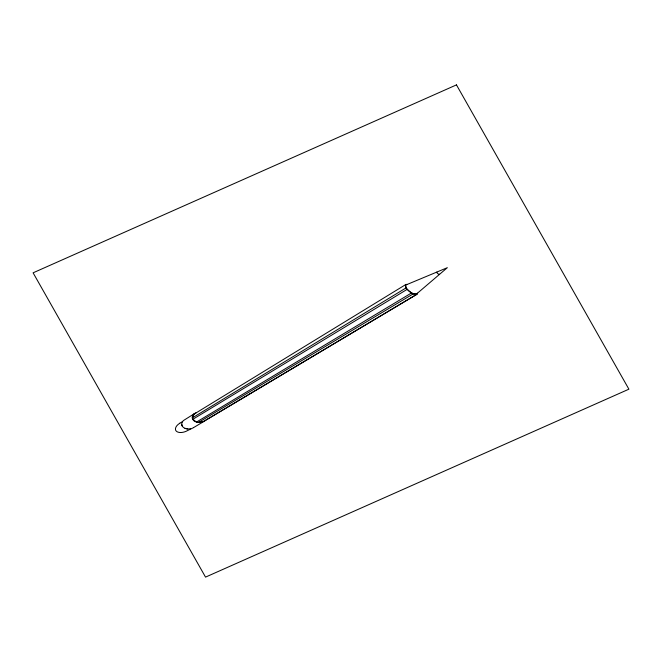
<?xml version="1.0" encoding="UTF-8"?>
<svg xmlns="http://www.w3.org/2000/svg" width="662" height="662" viewBox="0 0 662 662"><rect width="100%" height="100%" fill="white"/><g stroke="black" fill="none" stroke-linecap="round" stroke-linejoin="round"><path stroke-width="0.99" d="M405.831 284.503A1.233 0.712 -21.1 0 0 405.401 284.925L405.88 288.011A25.255 14.597 -21.1 0 0 406.17 288.466L411.805 293.299A22.525 13.017 -21.1 0 0 413.146 293.92L416.911 294.276L203.565 421.487L198.443 422.455A10.352 5.983 -21.1 0 1 196.523 422.05L192.874 419.269A11.717 6.769 -21.1 0 1 192.427 417.846L194.016 414.164A4.526 2.615 -21.1 0 1 194.959 413.469M436.846 272.074L436.903 272.686A9.781 5.652 -21.1 0 0 438.409 274.035L439.576 274.308M196.109 412.765A4.675 2.706 -21.1 0 0 194.851 413.386L193.271 414.735L192.294 416.82A9.202 5.321 -21.1 0 0 192.427 418.599L193.263 420.113A14.498 8.374 -21.1 0 0 195.091 421.578L199.345 422.604L203.954 421.413A4.708 2.722 -21.1 0 0 205.046 420.602M194.851 413.386L183.225 420.684L181.752 423.134L182.017 425.691A12.959 7.489 -21.1 0 0 184.93 428.281M194.016 414.164L405.839 284.503A1.059 0.612 -21.1 0 1 406.137 284.362L407.089 284.478M179.791 423.217L182.455 421.586M192.427 417.846L405.88 288.011M192.874 419.269L406.956 289.484M196.515 422.058L411.359 293.051M198.443 422.455L413.146 293.911M193.122 427.859L187.47 430.614A9.152 5.288 -21.1 0 1 183.035 432.261A8.573 4.957 -21.1 0 1 177.308 431.847L177.135 431.748A8.474 4.899 -21.1 0 1 175.529 429.837A8.978 5.188 -21.1 0 1 179.816 423.241M203.855 421.322L417.077 294.193A1.307 0.753 -21.1 0 0 417.581 293.671L417.49 293.167M193.478 427.66L203.954 421.413M190.648 428.753L187.685 428.951L184.979 428.306M187.603 428.943A10.104 5.842 -21.1 0 1 185.683 428.562M182.083 425.807A11.295 6.529 -21.1 0 1 181.661 424.392M405.649 285.661L406.311 288.102L408.346 290.56A38.288 22.127 -21.1 0 0 410.258 292.066L413.775 293.854L416.439 293.953A0.943 0.546 -21.1 0 0 416.87 293.705L447.338 267.68L406.22 284.842L405.649 285.661M456.466 84.885L33.1 272.818L205.534 577.115L628.9 389.182L456.466 84.885"/></g></svg>
